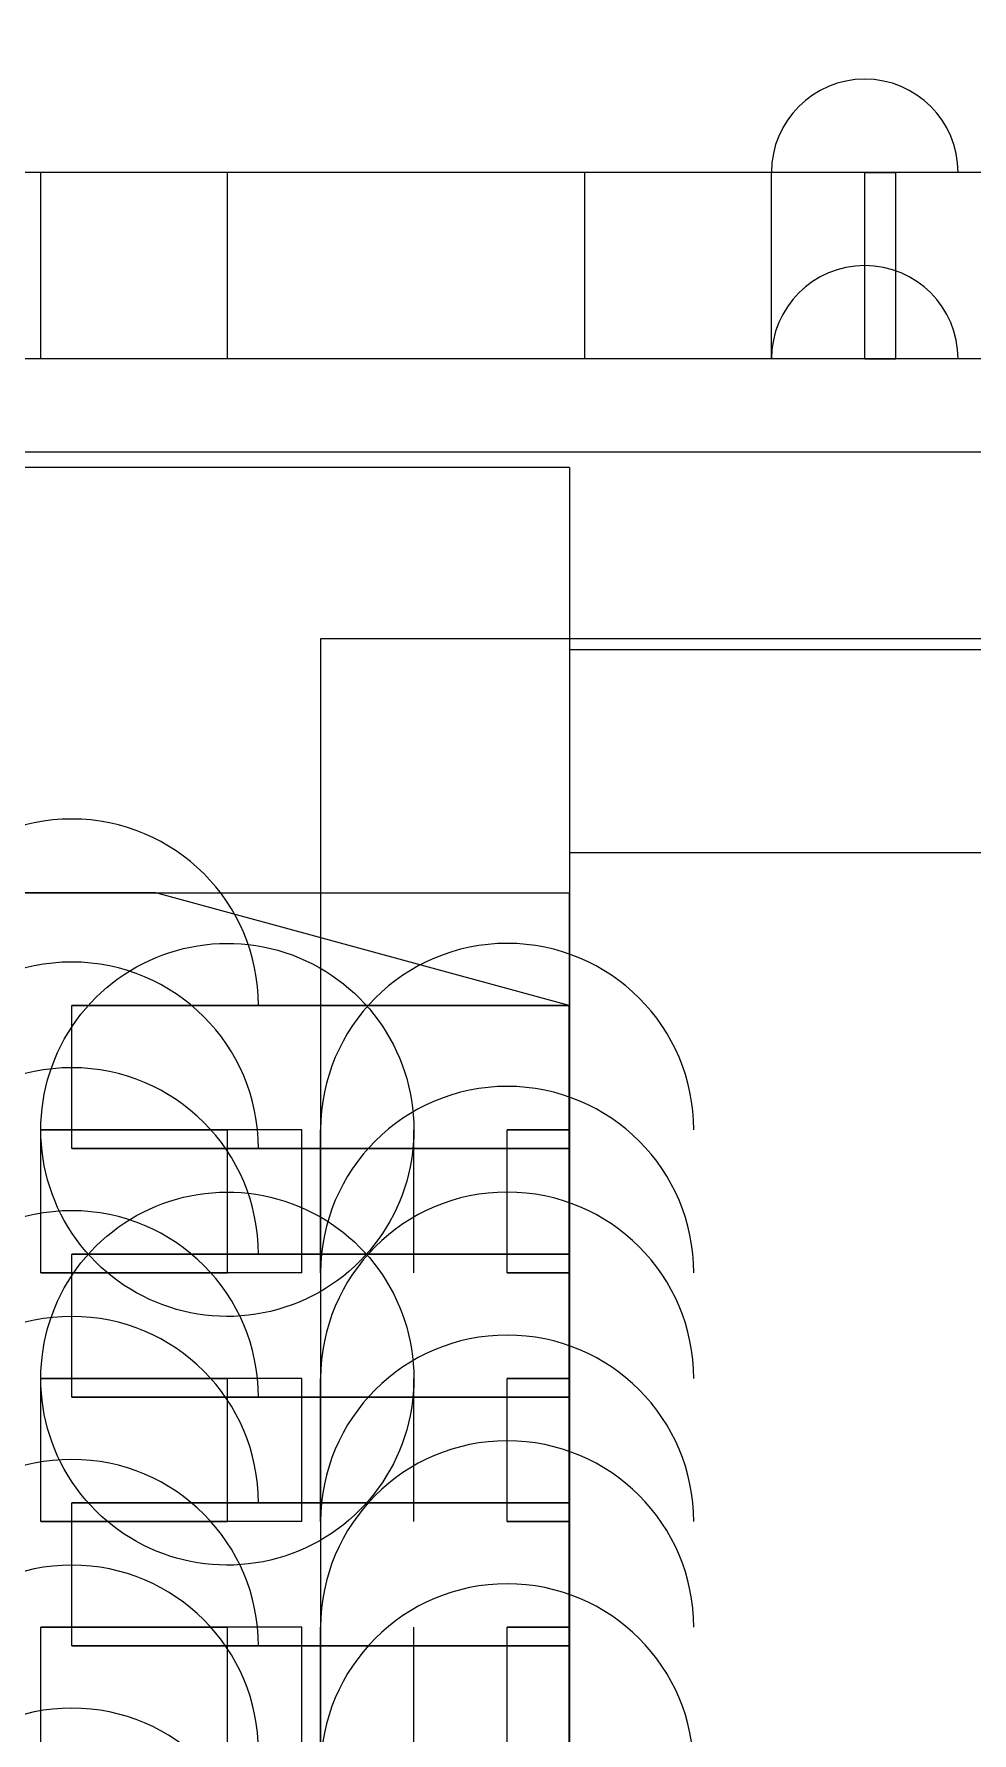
# Model space of a CAD drawing. Header units: millimetres. Extents: x -26.5 to 28.9, y -30 to 30.
# Drawn here: x 21.139 to 22.648, y -9.35 to -6.617 of the extents above; entities that cross this region are included whole.
import ezdxf

# ---------------------------------------------------------------- set-up
doc = ezdxf.new("R2010")
doc.units = ezdxf.units.MM
doc.layers.add('Feature', color=7, linetype='CONTINUOUS')

msp = doc.modelspace()

# ---------------------------------------------------------------- linework, layer by layer
at = {"layer": 'Feature'}
for p, q in [((27.5, -6.84, 4.05), (20, -6.84, 4.05)), ((27.5, -6.84, 4.05), (20, -6.84, 4.05)), ((21.15, -6.84, 1.355), (21.15, -6.84, 2.92)), ((21.15, -7.14, 2.92), (21.15, -6.84, 2.92)), ((21.15, -6.84, 1.355), (21.15, -6.84, 2.92)), ((21.15, -7.14, 1.355), (21.15, -6.84, 1.355)), ((21.15, -7.14, 1.355), (21.15, -6.84, 1.355)), ((21.15, -7.14, 2.92), (21.15, -6.84, 2.92)), ((22.025, -6.84, 1.055), (21.45, -6.84, 1.055)), ((21.45, -7.14, 1.055), (21.45, -6.84, 1.055)), ((22.025, -6.84, 1.055), (21.45, -6.84, 1.055)), ((21.45, -7.14, 1.055), (21.45, -6.84, 1.055)), ((22.025, -7.14, 1.055), (22.025, -6.84, 1.055)), ((22.025, -7.14, 1.055), (22.025, -6.84, 1.055)), ((22.325, -6.84, 2.7548), (22.325, -6.84, 1.355)), ((22.325, -7.14, 1.355), (22.325, -6.84, 1.355)), ((22.325, -6.84, 2.7548), (22.325, -6.84, 1.355)), ((22.325, -7.14, 2.7548), (22.325, -6.84, 2.7548)), ((22.325, -7.14, 1.355), (22.325, -6.84, 1.355)), ((22.325, -7.14, 2.7548), (22.325, -6.84, 2.7548)), ((22.475, -6.84, 2.9048), (22.525, -6.84, 2.9048)), ((22.475, -6.84, 2.9048), (22.525, -6.84, 2.9048)), ((22.475, -7.14, 2.9048), (22.475, -6.84, 2.9048)), ((22.475, -7.14, 2.9048), (22.475, -6.84, 2.9048)), ((22.525, -7.14, 2.9048), (22.525, -6.84, 2.9048)), ((22.525, -7.14, 2.9048), (22.525, -6.84, 2.9048)), ((21.15, -7.14, 2.23396), (20.81, -7.14, 2.23396)), ((21.15, -7.14, 2.23396), (20.81, -7.14, 2.23396)), ((21.15, -7.14, 2.92), (21.15, -7.14, 2.23396)), ((22.325, -7.14, 2.23396), (21.15, -7.14, 2.23396)), ((21.15, -7.14, 1.355), (21.15, -7.14, 2.23396)), ((21.15, -7.14, 2.92), (21.15, -7.14, 2.23396)), ((22.325, -7.14, 2.23396), (21.15, -7.14, 2.23396)), ((21.15, -7.14, 1.355), (21.15, -7.14, 2.23396)), ((22.025, -7.14, 1.055), (21.45, -7.14, 1.055)), ((22.025, -7.14, 1.055), (21.45, -7.14, 1.055)), ((22.674, -7.14, 2.23396), (22.325, -7.14, 2.23396)), ((22.325, -7.14, 2.23396), (22.325, -7.14, 2.7548)), ((22.325, -7.14, 2.23396), (22.325, -7.14, 1.355)), ((22.325, -7.14, 2.23396), (22.325, -7.14, 1.355)), ((22.674, -7.14, 2.23396), (22.325, -7.14, 2.23396)), ((22.325, -7.14, 2.23396), (22.325, -7.14, 2.7548)), ((22.475, -7.14, 2.9048), (22.525, -7.14, 2.9048)), ((22.475, -7.14, 2.9048), (22.525, -7.14, 2.9048)), ((27.5, -7.29, 4.5), (20, -7.29, 4.5)), ((27.5, -7.29, 4.5), (20, -7.29, 4.5)), ((22, -7.3144, 2.05), (20.81, -7.3144, 2.05)), ((22, -7.3144, 2.05), (20.81, -7.3144, 2.05)), ((22, -7.3144, 2.05), (22, -7.60792, 1.7404)), ((22, -7.3144, 2.05), (22, -7.9989, 2.05)), ((22, -7.3144, 2.05), (22, -7.9989, 2.05)), ((22, -7.3144, 2.05), (22, -7.60792, 1.7404)), ((21.6, -7.59, 4.5), (21.6, -12.59, 4.5)), ((24.3, -7.59, 4.5), (21.6, -7.59, 4.5)), ((21.6, -7.59, 4.5), (21.6, -12.59, 4.5)), ((21.6, -7.59, 4.57), (21.6, -12.59, 4.57)), ((21.6, -7.59, 4.57), (21.6, -7.59, 4.5)), ((24.3, -7.59, 4.5), (21.6, -7.59, 4.5)), ((21.6, -7.59, 4.57), (21.6, -7.59, 4.5)), ((24.3, -7.59, 4.57), (21.6, -7.59, 4.57)), ((21.6, -7.59, 4.57), (21.6, -12.59, 4.57)), ((24.3, -7.59, 4.57), (21.6, -7.59, 4.57)), ((24.15, -7.60792, 1.7404), (22, -7.60792, 1.7404)), ((24.15, -7.60792, 1.7404), (22, -7.60792, 1.7404)), ((24.15, -7.93449, 1.6), (22, -7.93449, 1.6)), ((22, -7.93449, 1.6), (22, -12.2455, 1.6)), ((24.15, -7.93449, 1.6), (22, -7.93449, 1.6)), ((22, -7.93449, 1.6), (22, -12.2455, 1.6)), ((20.81, -7.9989, 3.619), (22, -7.9989, 3.619)), ((20.81, -7.9989, 3.619), (22, -7.9989, 3.619)), ((21.335, -7.9989, 2.05), (20.81, -7.9989, 2.05)), ((21.335, -7.9989, 2.05), (20.81, -7.9989, 2.05)), ((21.335, -7.9989, 2.35), (21.335, -7.9989, 2.05)), ((21.335, -7.9989, 2.35), (22, -7.9989, 2.35)), ((21.9998, -8.18, 2.05), (21.335, -7.9989, 2.05)), ((21.9998, -8.18, 2.05), (21.335, -7.9989, 2.05)), ((21.9998, -8.18, 2.35), (21.335, -7.9989, 2.35)), ((21.335, -7.9989, 2.35), (21.335, -7.9989, 2.05)), ((21.335, -7.9989, 2.35), (22, -7.9989, 2.35)), ((21.9998, -8.18, 2.35), (21.335, -7.9989, 2.35)), ((22, -7.9989, 2.05), (21.9998, -8.18, 2.05)), ((22, -7.9989, 2.05), (21.9998, -8.18, 2.05)), ((22, -7.9989, 2.35), (21.9998, -8.18, 2.35)), ((22, -7.9989, 2.35), (21.9998, -8.18, 2.35)), ((22, -12.1811, 3.619), (22, -7.9989, 3.619)), ((22, -7.9989, 3.619), (22, -7.9989, 2.35)), ((22, -7.9989, 3.619), (22, -7.9989, 2.35)), ((22, -7.9989, 2.35), (22, -7.9989, 2.05)), ((22, -12.1811, 3.619), (22, -7.9989, 3.619)), ((22, -7.9989, 2.35), (22, -7.9989, 2.05)), ((21.2, -8.41, 3.2), (21.2, -8.18, 3.2)), ((21.9998, -8.18, 3.2), (21.2, -8.18, 3.2)), ((21.2, -8.41, 3.2), (21.2, -8.18, 3.2)), ((21.2, -8.18, 3.35), (21.9998, -8.18, 3.35)), ((21.2, -8.41, 3.35), (21.2, -8.18, 3.35)), ((21.2, -8.41, 3.35), (21.2, -8.18, 3.35)), ((21.2, -8.18, 3.35), (21.9998, -8.18, 3.35)), ((21.9998, -8.18, 3.2), (21.2, -8.18, 3.2)), ((21.9998, -8.41, 3.2), (21.9998, -8.18, 3.2)), ((21.9998, -8.18, 3.35), (21.9998, -8.18, 3.2)), ((21.9998, -8.41, 3.35), (21.9998, -8.18, 3.35)), ((21.9998, -8.41, 3.2), (21.9998, -8.18, 3.2)), ((21.9998, -8.41, 3.35), (21.9998, -8.18, 3.35)), ((21.9998, -8.18, 3.35), (21.9998, -8.18, 3.2)), ((21.9998, -8.18, 2.35), (21.9998, -8.18, 2.05)), ((21.9998, -8.18, 2.35), (21.9998, -8.18, 2.05)), ((21.15, -8.38, 1.625), (21.15, -8.38, 1.75)), ((21.15, -8.61, 1.625), (21.15, -8.38, 1.625)), ((21.15, -8.61, 1.75), (21.15, -8.38, 1.75)), ((21.5699, -8.38, 1.625), (21.15, -8.38, 1.625)), ((21.15, -8.61, 1.625), (21.15, -8.38, 1.625)), ((21.15, -8.38, 1.75), (21.45, -8.38, 1.75)), ((21.15, -8.61, 1.75), (21.15, -8.38, 1.75)), ((21.15, -8.38, 1.625), (21.15, -8.38, 1.75)), ((21.15, -8.38, 1.75), (21.45, -8.38, 1.75)), ((21.5699, -8.38, 1.625), (21.15, -8.38, 1.625)), ((21.45, -8.61, 1.75), (21.45, -8.38, 1.75)), ((21.45, -8.61, 1.75), (21.45, -8.38, 1.75)), ((21.5699, -8.61, 1.625), (21.5699, -8.38, 1.625)), ((21.5699, -8.61, 1.625), (21.5699, -8.38, 1.625)), ((21.6, -8.61, 2.6), (21.6, -8.38, 2.6)), ((21.6, -8.38, 1.9), (21.6, -8.38, 2.6)), ((21.6, -8.61, 1.9), (21.6, -8.38, 1.9)), ((21.6, -8.61, 2.6), (21.6, -8.38, 2.6)), ((21.6, -8.61, 1.9), (21.6, -8.38, 1.9)), ((21.6, -8.38, 1.9), (21.6, -8.38, 2.6)), ((21.75, -8.61, 1.9), (21.75, -8.38, 1.9)), ((21.75, -8.38, 2.6), (21.75, -8.38, 1.9)), ((21.75, -8.61, 2.6), (21.75, -8.38, 2.6)), ((21.75, -8.61, 1.9), (21.75, -8.38, 1.9)), ((21.75, -8.61, 2.6), (21.75, -8.38, 2.6)), ((21.75, -8.38, 2.6), (21.75, -8.38, 1.9)), ((21.9, -8.61, 2.75), (21.9, -8.38, 2.75)), ((21.9998, -8.38, 2.75), (21.9, -8.38, 2.75)), ((21.9, -8.61, 2.75), (21.9, -8.38, 2.75)), ((21.9, -8.38, 2.9), (21.9998, -8.38, 2.9)), ((21.9, -8.61, 2.9), (21.9, -8.38, 2.9)), ((21.9, -8.61, 2.9), (21.9, -8.38, 2.9)), ((21.9, -8.38, 2.9), (21.9998, -8.38, 2.9)), ((21.9998, -8.38, 2.75), (21.9, -8.38, 2.75)), ((21.9998, -8.61, 2.75), (21.9998, -8.38, 2.75)), ((21.9998, -8.38, 2.9), (21.9998, -8.38, 2.75)), ((21.9998, -8.61, 2.9), (21.9998, -8.38, 2.9)), ((21.9998, -8.61, 2.75), (21.9998, -8.38, 2.75)), ((21.9998, -8.61, 2.9), (21.9998, -8.38, 2.9)), ((21.9998, -8.38, 2.9), (21.9998, -8.38, 2.75)), ((21.9998, -8.41, 3.2), (21.2, -8.41, 3.2)), ((21.2, -8.41, 3.35), (21.9998, -8.41, 3.35)), ((21.9998, -8.41, 3.2), (21.2, -8.41, 3.2)), ((21.2, -8.41, 3.35), (21.9998, -8.41, 3.35)), ((21.9998, -8.41, 3.35), (21.9998, -8.41, 3.2)), ((21.9998, -8.41, 3.35), (21.9998, -8.41, 3.2)), ((21.2, -8.81, 3.2), (21.2, -8.58, 3.2)), ((21.9998, -8.58, 3.2), (21.2, -8.58, 3.2)), ((21.2, -8.81, 3.2), (21.2, -8.58, 3.2)), ((21.2, -8.58, 3.35), (21.9998, -8.58, 3.35)), ((21.2, -8.81, 3.35), (21.2, -8.58, 3.35)), ((21.2, -8.81, 3.35), (21.2, -8.58, 3.35)), ((21.2, -8.58, 3.35), (21.9998, -8.58, 3.35)), ((21.9998, -8.58, 3.2), (21.2, -8.58, 3.2)), ((21.9998, -8.81, 3.2), (21.9998, -8.58, 3.2)), ((21.9998, -8.58, 3.35), (21.9998, -8.58, 3.2)), ((21.9998, -8.81, 3.35), (21.9998, -8.58, 3.35)), ((21.9998, -8.81, 3.2), (21.9998, -8.58, 3.2)), ((21.9998, -8.81, 3.35), (21.9998, -8.58, 3.35)), ((21.9998, -8.58, 3.35), (21.9998, -8.58, 3.2)), ((21.15, -8.61, 1.625), (21.15, -8.61, 1.75)), ((21.5699, -8.61, 1.625), (21.15, -8.61, 1.625)), ((21.15, -8.61, 1.75), (21.45, -8.61, 1.75)), ((21.15, -8.61, 1.625), (21.15, -8.61, 1.75)), ((21.5699, -8.61, 1.625), (21.15, -8.61, 1.625)), ((21.15, -8.61, 1.75), (21.45, -8.61, 1.75)), ((21.6, -8.61, 1.9), (21.6, -8.61, 2.6)), ((21.6, -8.61, 1.9), (21.6, -8.61, 2.6)), ((21.75, -8.61, 2.6), (21.75, -8.61, 1.9)), ((21.75, -8.61, 2.6), (21.75, -8.61, 1.9)), ((21.9998, -8.61, 2.75), (21.9, -8.61, 2.75)), ((21.9, -8.61, 2.9), (21.9998, -8.61, 2.9)), ((21.9998, -8.61, 2.75), (21.9, -8.61, 2.75)), ((21.9, -8.61, 2.9), (21.9998, -8.61, 2.9)), ((21.9998, -8.61, 2.9), (21.9998, -8.61, 2.75)), ((21.9998, -8.61, 2.9), (21.9998, -8.61, 2.75)), ((21.15, -8.78, 1.625), (21.15, -8.78, 1.75)), ((21.15, -9.01, 1.625), (21.15, -8.78, 1.625)), ((21.15, -9.01, 1.75), (21.15, -8.78, 1.75)), ((21.5699, -8.78, 1.625), (21.15, -8.78, 1.625)), ((21.15, -9.01, 1.625), (21.15, -8.78, 1.625)), ((21.15, -8.78, 1.75), (21.45, -8.78, 1.75)), ((21.15, -9.01, 1.75), (21.15, -8.78, 1.75)), ((21.15, -8.78, 1.625), (21.15, -8.78, 1.75)), ((21.15, -8.78, 1.75), (21.45, -8.78, 1.75)), ((21.5699, -8.78, 1.625), (21.15, -8.78, 1.625)), ((21.45, -9.01, 1.75), (21.45, -8.78, 1.75)), ((21.45, -9.01, 1.75), (21.45, -8.78, 1.75)), ((21.5699, -9.01, 1.625), (21.5699, -8.78, 1.625)), ((21.5699, -9.01, 1.625), (21.5699, -8.78, 1.625)), ((21.6, -9.01, 2.6), (21.6, -8.78, 2.6)), ((21.6, -8.78, 1.9), (21.6, -8.78, 2.6)), ((21.6, -9.01, 1.9), (21.6, -8.78, 1.9)), ((21.6, -9.01, 2.6), (21.6, -8.78, 2.6)), ((21.6, -9.01, 1.9), (21.6, -8.78, 1.9)), ((21.6, -8.78, 1.9), (21.6, -8.78, 2.6)), ((21.75, -9.01, 1.9), (21.75, -8.78, 1.9)), ((21.75, -8.78, 2.6), (21.75, -8.78, 1.9)), ((21.75, -9.01, 2.6), (21.75, -8.78, 2.6)), ((21.75, -9.01, 1.9), (21.75, -8.78, 1.9)), ((21.75, -9.01, 2.6), (21.75, -8.78, 2.6)), ((21.75, -8.78, 2.6), (21.75, -8.78, 1.9)), ((21.9, -9.01, 2.75), (21.9, -8.78, 2.75)), ((21.9998, -8.78, 2.75), (21.9, -8.78, 2.75)), ((21.9, -9.01, 2.75), (21.9, -8.78, 2.75)), ((21.9, -8.78, 2.9), (21.9998, -8.78, 2.9)), ((21.9, -9.01, 2.9), (21.9, -8.78, 2.9)), ((21.9, -9.01, 2.9), (21.9, -8.78, 2.9)), ((21.9, -8.78, 2.9), (21.9998, -8.78, 2.9)), ((21.9998, -8.78, 2.75), (21.9, -8.78, 2.75)), ((21.9998, -9.01, 2.75), (21.9998, -8.78, 2.75)), ((21.9998, -8.78, 2.9), (21.9998, -8.78, 2.75)), ((21.9998, -9.01, 2.9), (21.9998, -8.78, 2.9)), ((21.9998, -9.01, 2.75), (21.9998, -8.78, 2.75)), ((21.9998, -9.01, 2.9), (21.9998, -8.78, 2.9)), ((21.9998, -8.78, 2.9), (21.9998, -8.78, 2.75)), ((21.9998, -8.81, 3.2), (21.2, -8.81, 3.2)), ((21.2, -8.81, 3.35), (21.9998, -8.81, 3.35)), ((21.9998, -8.81, 3.2), (21.2, -8.81, 3.2)), ((21.2, -8.81, 3.35), (21.9998, -8.81, 3.35)), ((21.9998, -8.81, 3.35), (21.9998, -8.81, 3.2)), ((21.9998, -8.81, 3.35), (21.9998, -8.81, 3.2)), ((21.2, -9.21, 3.2), (21.2, -8.98, 3.2)), ((21.9998, -8.98, 3.2), (21.2, -8.98, 3.2)), ((21.2, -9.21, 3.2), (21.2, -8.98, 3.2)), ((21.2, -8.98, 3.35), (21.9998, -8.98, 3.35)), ((21.2, -9.21, 3.35), (21.2, -8.98, 3.35)), ((21.2, -9.21, 3.35), (21.2, -8.98, 3.35)), ((21.2, -8.98, 3.35), (21.9998, -8.98, 3.35)), ((21.9998, -8.98, 3.2), (21.2, -8.98, 3.2)), ((21.9998, -9.21, 3.2), (21.9998, -8.98, 3.2)), ((21.9998, -8.98, 3.35), (21.9998, -8.98, 3.2)), ((21.9998, -9.21, 3.35), (21.9998, -8.98, 3.35)), ((21.9998, -9.21, 3.2), (21.9998, -8.98, 3.2)), ((21.9998, -9.21, 3.35), (21.9998, -8.98, 3.35)), ((21.9998, -8.98, 3.35), (21.9998, -8.98, 3.2)), ((21.15, -9.01, 1.625), (21.15, -9.01, 1.75)), ((21.5699, -9.01, 1.625), (21.15, -9.01, 1.625)), ((21.15, -9.01, 1.75), (21.45, -9.01, 1.75)), ((21.15, -9.01, 1.625), (21.15, -9.01, 1.75)), ((21.5699, -9.01, 1.625), (21.15, -9.01, 1.625)), ((21.15, -9.01, 1.75), (21.45, -9.01, 1.75)), ((21.6, -9.01, 1.9), (21.6, -9.01, 2.6)), ((21.6, -9.01, 1.9), (21.6, -9.01, 2.6)), ((21.75, -9.01, 2.6), (21.75, -9.01, 1.9)), ((21.75, -9.01, 2.6), (21.75, -9.01, 1.9)), ((21.9998, -9.01, 2.75), (21.9, -9.01, 2.75)), ((21.9, -9.01, 2.9), (21.9998, -9.01, 2.9)), ((21.9998, -9.01, 2.75), (21.9, -9.01, 2.75)), ((21.9, -9.01, 2.9), (21.9998, -9.01, 2.9)), ((21.9998, -9.01, 2.9), (21.9998, -9.01, 2.75)), ((21.9998, -9.01, 2.9), (21.9998, -9.01, 2.75)), ((21.15, -9.18, 1.625), (21.15, -9.18, 1.75)), ((21.15, -9.41, 1.625), (21.15, -9.18, 1.625)), ((21.15, -9.41, 1.75), (21.15, -9.18, 1.75)), ((21.5699, -9.18, 1.625), (21.15, -9.18, 1.625)), ((21.15, -9.41, 1.625), (21.15, -9.18, 1.625)), ((21.15, -9.18, 1.75), (21.45, -9.18, 1.75)), ((21.15, -9.41, 1.75), (21.15, -9.18, 1.75)), ((21.15, -9.18, 1.625), (21.15, -9.18, 1.75)), ((21.15, -9.18, 1.75), (21.45, -9.18, 1.75)), ((21.5699, -9.18, 1.625), (21.15, -9.18, 1.625)), ((21.45, -9.41, 1.75), (21.45, -9.18, 1.75)), ((21.45, -9.41, 1.75), (21.45, -9.18, 1.75)), ((21.5699, -9.41, 1.625), (21.5699, -9.18, 1.625)), ((21.5699, -9.41, 1.625), (21.5699, -9.18, 1.625)), ((21.6, -9.41, 2.6), (21.6, -9.18, 2.6)), ((21.6, -9.18, 1.9), (21.6, -9.18, 2.6)), ((21.6, -9.41, 1.9), (21.6, -9.18, 1.9)), ((21.6, -9.41, 2.6), (21.6, -9.18, 2.6)), ((21.6, -9.41, 1.9), (21.6, -9.18, 1.9)), ((21.6, -9.18, 1.9), (21.6, -9.18, 2.6)), ((21.75, -9.41, 1.9), (21.75, -9.18, 1.9)), ((21.75, -9.18, 2.6), (21.75, -9.18, 1.9)), ((21.75, -9.41, 2.6), (21.75, -9.18, 2.6)), ((21.75, -9.41, 1.9), (21.75, -9.18, 1.9)), ((21.75, -9.41, 2.6), (21.75, -9.18, 2.6)), ((21.75, -9.18, 2.6), (21.75, -9.18, 1.9)), ((21.9, -9.41, 2.75), (21.9, -9.18, 2.75)), ((21.9998, -9.18, 2.75), (21.9, -9.18, 2.75)), ((21.9, -9.41, 2.75), (21.9, -9.18, 2.75)), ((21.9, -9.18, 2.9), (21.9998, -9.18, 2.9)), ((21.9, -9.41, 2.9), (21.9, -9.18, 2.9)), ((21.9, -9.41, 2.9), (21.9, -9.18, 2.9)), ((21.9, -9.18, 2.9), (21.9998, -9.18, 2.9)), ((21.9998, -9.18, 2.75), (21.9, -9.18, 2.75)), ((21.9998, -9.41, 2.75), (21.9998, -9.18, 2.75)), ((21.9998, -9.18, 2.9), (21.9998, -9.18, 2.75)), ((21.9998, -9.41, 2.9), (21.9998, -9.18, 2.9)), ((21.9998, -9.41, 2.75), (21.9998, -9.18, 2.75)), ((21.9998, -9.41, 2.9), (21.9998, -9.18, 2.9)), ((21.9998, -9.18, 2.9), (21.9998, -9.18, 2.75)), ((21.9998, -9.21, 3.2), (21.2, -9.21, 3.2)), ((21.2, -9.21, 3.35), (21.9998, -9.21, 3.35)), ((21.9998, -9.21, 3.2), (21.2, -9.21, 3.2)), ((21.2, -9.21, 3.35), (21.9998, -9.21, 3.35)), ((21.9998, -9.21, 3.35), (21.9998, -9.21, 3.2)), ((21.9998, -9.21, 3.35), (21.9998, -9.21, 3.2))]:
    msp.add_line(p, q, dxfattribs=at)
for centre, radius, start, end in [((22.025, -6.84, 1.355), 0.3, 0, 0), ((22.025, -6.84, 1.355), 0.3, 0, 0), ((22.475, -6.84, 2.7548), 0.15, 0, 180), ((22.475, -6.84, 2.7548), 0.15, 0, 180), ((20.81, -7.29, 4.05), 0.45, 90, 90), ((20.81, -7.29, 4.05), 0.45, 90, 90), ((21.45, -6.84, 1.355), 0, 180, 0), ((21.45, -6.84, 1.355), 0, 180, 0), ((22.025, -7.14, 1.355), 0.3, 0, 0), ((22.025, -7.14, 1.355), 0.3, 0, 0), ((22.525, -6.84, 2.7548), 0, 0, 0), ((22.525, -6.84, 2.7548), 0, 0, 0), ((22.475, -7.14, 2.7548), 0.15, 0, 180), ((22.475, -7.14, 2.7548), 0.15, 0, 180), ((21.45, -7.14, 1.355), 0, 180, 0), ((21.45, -7.14, 1.355), 0, 180, 0), ((22.525, -7.14, 2.7548), 0, 0, 0), ((22.525, -7.14, 2.7548), 0, 0, 0), ((22, -7.93449, 2.05), 0.32657, 90, 90), ((22, -7.93449, 2.05), 0.32657, 90, 90), ((21.2, -8.18, 3.05), 0.3, 0, 180), ((21.2, -8.18, 3.05), 0.3, 0, 180), ((21.45, -8.38, 1.9), 0.3, -8.48885e-13, -3.39259e-13), ((21.45, -8.38, 1.9), 0.3, -8.48885e-13, -3.39259e-13), ((21.9, -8.38, 2.6), 0.3, 0, 180), ((21.9, -8.38, 2.6), 0.3, 0, 180), ((21.2, -8.41, 3.05), 0.3, 0, 180), ((21.2, -8.41, 3.05), 0.3, 0, 180), ((21.2, -8.18, 3.05), 0, 180, 0), ((21.2, -8.18, 3.05), 0, 180, 0), ((21.2, -8.58, 3.05), 0.3, 0, 180), ((21.2, -8.58, 3.05), 0.3, 0, 180), ((21.45, -8.61, 1.9), 0.3, 0, 0), ((21.45, -8.61, 1.9), 0.3, 0, 0), ((21.9, -8.61, 2.6), 0.3, 0, 180), ((21.9, -8.61, 2.6), 0.3, 0, 180), ((21.45, -8.38, 1.9), 0, 0, -6.78518e-13), ((21.45, -8.38, 1.9), 0, 0, -6.78518e-13), ((21.9, -8.38, 2.6), 0.0000000192, 180, 180), ((21.9, -8.38, 2.6), 0.0000000192, 180, 180), ((21.2, -8.41, 3.05), 0, 180, 0), ((21.2, -8.41, 3.05), 0, 180, 0), ((21.45, -8.78, 1.9), 0.3, -8.48885e-13, -3.39259e-13), ((21.45, -8.78, 1.9), 0.3, -8.48885e-13, -3.39259e-13), ((21.9, -8.78, 2.6), 0.3, 0, 180), ((21.9, -8.78, 2.6), 0.3, 0, 180), ((21.2, -8.81, 3.05), 0.3, 0, 180), ((21.2, -8.81, 3.05), 0.3, 0, 180), ((21.2, -8.58, 3.05), 0, 180, 0), ((21.2, -8.58, 3.05), 0, 180, 0), ((21.45, -8.61, 1.9), 0, 0, 0), ((21.45, -8.61, 1.9), 0, 0, 0), ((21.9, -8.61, 2.6), 0.0000000192, 180, 180), ((21.9, -8.61, 2.6), 0.0000000192, 180, 180), ((21.2, -8.98, 3.05), 0.3, 0, 180), ((21.2, -8.98, 3.05), 0.3, 0, 180), ((21.45, -9.01, 1.9), 0.3, 0, 0), ((21.45, -9.01, 1.9), 0.3, 0, 0), ((21.9, -9.01, 2.6), 0.3, 0, 180), ((21.9, -9.01, 2.6), 0.3, 0, 180), ((21.45, -8.78, 1.9), 0, 0, -6.78518e-13), ((21.45, -8.78, 1.9), 0, 0, -6.78518e-13), ((21.9, -8.78, 2.6), 0.0000000192, 180, 180), ((21.9, -8.78, 2.6), 0.0000000192, 180, 180), ((21.2, -8.81, 3.05), 0, 180, 0), ((21.2, -8.81, 3.05), 0, 180, 0), ((21.45, -9.18, 1.9), 0.3, 0, 0), ((21.45, -9.18, 1.9), 0.3, 0, 0), ((21.9, -9.18, 2.6), 0.3, 0, 180), ((21.9, -9.18, 2.6), 0.3, 0, 180), ((21.2, -9.21, 3.05), 0.3, 0, 180), ((21.2, -9.21, 3.05), 0.3, 0, 180), ((21.2, -8.98, 3.05), 0, 180, 0), ((21.2, -8.98, 3.05), 0, 180, 0), ((21.45, -9.01, 1.9), 0, 0, 0), ((21.45, -9.01, 1.9), 0, 0, 0), ((21.9, -9.01, 2.6), 0.0000000192, 180, 180), ((21.9, -9.01, 2.6), 0.0000000192, 180, 180), ((21.2, -9.38, 3.05), 0.3, 0, 180), ((21.2, -9.38, 3.05), 0.3, 0, 180), ((21.45, -9.41, 1.9), 0.3, 0, 0), ((21.45, -9.41, 1.9), 0.3, 0, 0), ((21.9, -9.41, 2.6), 0.3, 0, 180), ((21.9, -9.41, 2.6), 0.3, 0, 180), ((21.45, -9.18, 1.9), 0, 0, 0), ((21.45, -9.18, 1.9), 0, 0, 0), ((21.9, -9.18, 2.6), 0.0000000192, 180, 180), ((21.9, -9.18, 2.6), 0.0000000192, 180, 180), ((21.2, -9.21, 3.05), 0, 180, 0), ((21.2, -9.21, 3.05), 0, 180, 0), ((21.45, -9.58, 1.9), 0.3, 0, 0), ((21.45, -9.58, 1.9), 0.3, 0, 0), ((21.2, -9.61, 3.05), 0.3, 0, 180), ((21.2, -9.61, 3.05), 0.3, 0, 180)]:
    msp.add_arc(centre, radius, start, end, dxfattribs=at)

doc.saveas('drawing.dxf')
